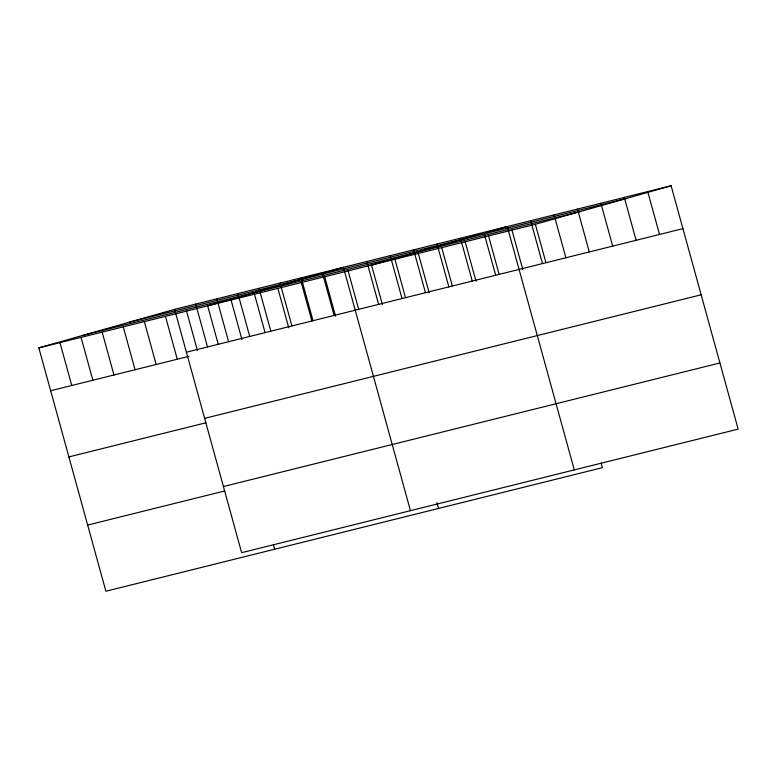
<?xml version="1.0" encoding="UTF-8"?>
<svg xmlns="http://www.w3.org/2000/svg" width="777" height="777" viewBox="0 0 777 777"><rect width="100%" height="100%" fill="white"/><g stroke="black" fill="none" stroke-linecap="round" stroke-linejoin="round"><path stroke-width="1.17" d="M601.136 463.102L602.398 467.667L105.886 591.229L38.85 347.873L174.602 309.333L671.114 185.771L738.15 429.127L241.637 552.69L174.602 309.333M38.85 347.873L535.363 224.31L671.114 185.771M129.808 322.047L626.32 198.485M83.644 335.159L580.166 211.587M186.412 352.204L682.925 228.642M50.66 390.744L188.996 356.313M204.633 418.366L701.155 294.804M68.881 456.905L206.041 422.766M223.407 486.528L719.929 362.966M87.655 525.067L224.825 490.938M647.707 191.598L659.518 234.469M624.3 197.416L636.11 240.287M600.893 203.244L612.703 246.115M577.486 209.071L589.296 251.942M554.079 214.899L565.889 257.77M535.363 224.31L545.901 262.548M530.672 220.717L542.482 263.588M511.956 230.138L522.814 269.532M574.3 469.9L507.264 226.544L371.513 265.083L382.362 304.477M488.548 235.955L499.087 274.194M483.857 232.372L495.668 275.243M465.141 241.783L476 281.177M460.45 238.199L472.261 281.07M441.734 247.61L452.272 285.849M437.043 244.017L448.853 286.888M418.327 253.438L429.186 292.832M413.636 249.844L425.446 292.715M394.92 259.256L405.458 297.494M390.229 255.672L402.039 298.543M436.975 502.738L438.549 508.44M366.822 261.499L378.632 304.37M348.106 270.911L358.644 309.149M410.45 510.683L343.415 267.317L207.663 305.856L218.201 344.094M324.699 276.738L335.547 316.132M322.319 272.572L334.129 315.443M301.214 277.826L313.024 320.697M301.291 282.556L311.83 320.794M280.108 283.081L291.919 325.952M277.884 288.384L288.733 327.777M259.013 288.325L270.823 331.196M254.477 294.211L265.015 332.449M237.908 293.58L249.718 336.451M231.07 300.039L241.919 339.432M216.802 298.834L228.613 341.705M273.436 544.658L274.699 549.222M195.707 304.079L207.517 346.95M186.567 311.111L197.416 350.505M165.462 316.365L177.273 359.236M144.357 321.62L156.167 364.491M123.261 326.864L135.062 369.735M102.156 332.119L113.966 374.99M81.051 337.373L92.861 380.244M59.955 342.618L71.756 385.489"/></g></svg>
